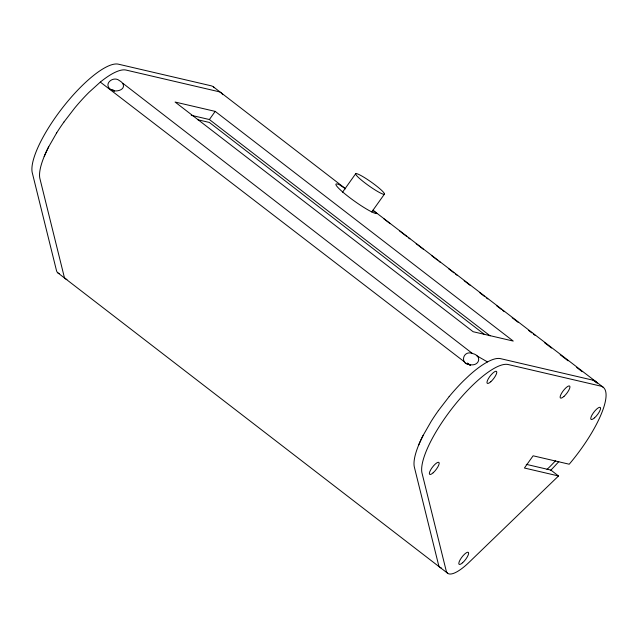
<?xml version="1.0" encoding="UTF-8"?>
<svg xmlns="http://www.w3.org/2000/svg" width="638" height="638" viewBox="0 0 638 638"><rect width="100%" height="100%" fill="white"/><g stroke="black" fill="none" stroke-linecap="round" stroke-linejoin="round"><path stroke-width="0.96" d="M44.189 156.525A70.491 20.336 -52.4 0 1 48.695 146.812L56.694 132.824M418.648 445.101A70.491 20.336 -52.4 0 1 423.154 435.379L431.16 421.399A70.491 20.336 -52.4 0 1 438.37 410.641M191.256 115.303L209.392 119.529L215.197 111.387L513.231 341.059L473.141 331.72L175.099 102.04L215.197 111.387M342.526 192.221L355.733 173.664M371.731 211.976L384.363 194.223A17.633 2.201 35.4 0 0 364.41 177.547A17.633 2.201 35.4 0 0 361.379 180.06A17.633 2.201 35.4 0 0 384.363 194.223M63.92 122.057L74.694 108.037A70.531 20.344 -52.4 0 1 89.025 92.295L100.318 82.087A70.531 20.344 -52.4 0 1 126.093 70.076L218.619 91.641A70.531 20.344 -52.4 0 1 222.71 94.687M438.378 410.625L449.152 396.605M558.521 475.972L468.587 562.796A40.298 11.628 -52.4 0 1 446.129 570.555L421.925 472.702A70.531 20.344 -52.4 0 1 454.009 405.92A70.531 20.344 -52.4 0 1 508.199 364.537L600.717 386.102A70.539 20.344 -52.4 0 1 570.946 462.159L569.216 464.217L533.113 455.803L524.42 468.021L558.521 475.972L550.881 470.086L526.254 464.344M109.896 89.145L114.274 91.051M197.868 119.769L209.376 122.448L484.665 334.591M465.254 362.99L468.866 364.37M472.463 353.508C462.917 349.72 459.392 364.394 470.11 364.697C479.545 366.387 482.392 355.613 472.463 353.508L122.249 82.828A6.763 3.676 26.4 0 0 119.402 80.619C113.708 75.651 103.308 83.466 110.214 89.176C114.242 93.036 126.603 90.349 122.759 83.45M476.323 355.494L487.504 361.929M373.023 210.261L603.109 387.178M345.66 188.84L339.225 184.637A25.193 3.142 35.4 0 0 348.834 196.967A25.193 3.142 35.4 0 0 376.755 213.555L376.396 212.47M100.318 82.087L464.336 361.77M213.363 86.832L344.552 187.931M372.871 210.341L376.013 212.765M383.885 218.834L390.185 223.691M399.627 230.972L406.709 236.427M408.288 237.639L409.859 238.859M416.151 243.708L423.241 249.171M431.894 255.846L437.405 260.089M438.976 261.301L440.555 262.521M448.426 268.582L453.929 272.833M455.508 274.045L457.079 275.257M464.161 280.72L470.461 285.577M479.904 292.85L484.625 296.495M486.204 297.707L487.775 298.919M496.428 305.594L501.157 309.239M502.728 310.451L504.299 311.663M512.17 317.732L518.471 322.581M528.703 330.468L531.845 332.9M533.424 334.113L534.995 335.325M544.437 342.606L551.527 348.061M560.18 354.736L568.051 360.805M576.712 367.48L582.215 371.723M592.447 379.61L596.386 382.648M209.392 119.529L490.088 335.835M112.727 89.679L114.306 90.891M467.479 363.062L470.629 365.486M57.938 272.936L447.677 573.283M469.624 364.896L470.302 365.478M423.154 435.379A70.531 20.344 -52.4 0 0 414.285 466.817L438.489 564.662A40.298 11.628 -52.4 0 0 441.4 568.011M449.152 396.605A70.531 20.344 -52.4 0 1 463.483 380.862L469.201 375.439A70.531 20.344 -52.4 0 1 500.551 358.652L593.077 380.208A70.555 20.352 -52.4 0 1 597.168 383.255M558.76 461.617A70.555 20.352 -52.4 0 1 550.69 470.302M66.942 279.436A40.298 11.628 -52.4 0 1 64.031 276.094L39.827 178.241A70.531 20.344 -52.4 0 1 48.695 146.804M56.686 132.84A70.491 20.336 -52.4 0 1 63.912 122.073M59.302 273.55A40.298 11.628 -52.4 0 1 56.391 270.201L32.179 172.356A70.531 20.344 -52.4 0 1 64.271 105.573A70.531 20.344 -52.4 0 1 118.453 64.191L210.979 85.755A70.539 20.344 -52.4 0 1 214.304 87.701M555.658 460.588A60.458 17.441 -52.4 0 1 547.013 469.432M594.568 417.81A7.56 2.177 -52.4 0 0 600.366 407.507A7.56 2.177 -52.4 0 0 592.048 414.907A7.56 2.177 -52.4 0 0 594.568 417.81M490.789 381.747A7.56 2.177 -52.4 0 0 496.587 371.452A7.56 2.177 -52.4 0 0 488.269 378.852A7.56 2.177 -52.4 0 0 490.789 381.747M433.178 472.774A7.56 2.177 -52.4 0 0 438.976 462.478A7.56 2.177 -52.4 0 0 430.658 469.879A7.56 2.177 -52.4 0 0 433.178 472.774M462.63 562.732A7.56 2.177 -52.4 0 0 468.428 552.428A7.56 2.177 -52.4 0 0 460.11 559.829A7.56 2.177 -52.4 0 0 462.63 562.732M563.944 396.429A7.56 2.177 -52.4 0 0 569.742 386.126A7.56 2.177 -52.4 0 0 561.424 393.526A7.56 2.177 -52.4 0 0 563.944 396.429"/></g></svg>
